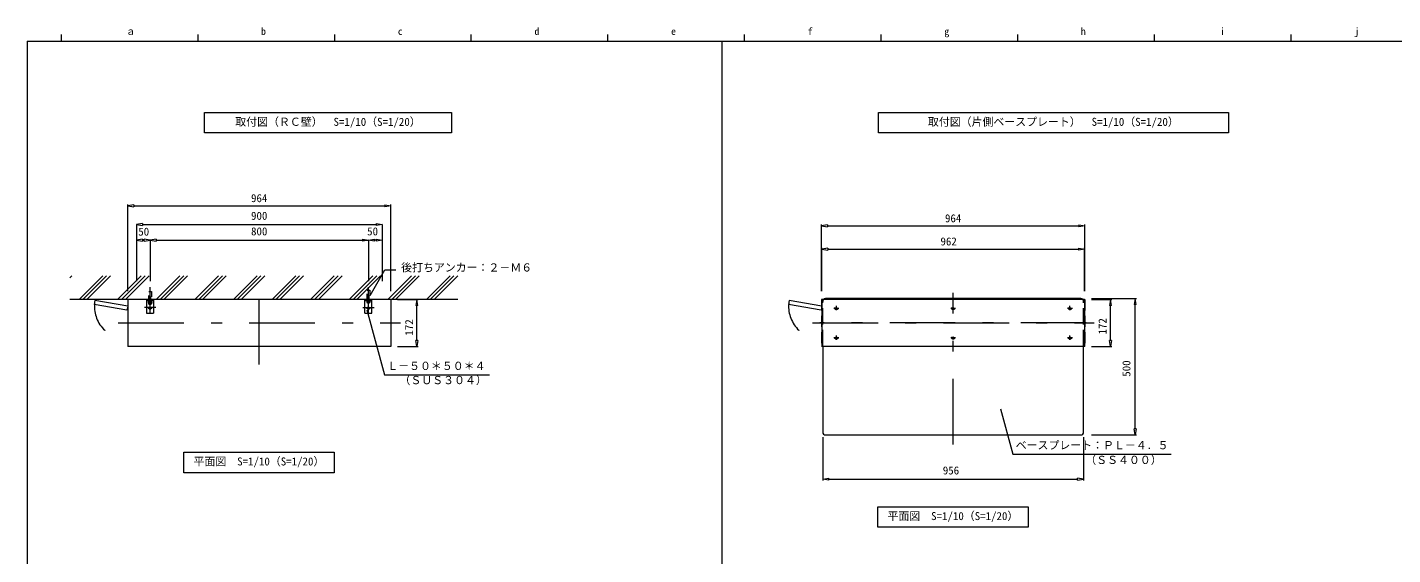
# Model space of a CAD drawing. Units: millimetres on the paper, with parts at other scales. Extents: x -192 to 192, y -136 to 136.
# Drawn here: x -191.6 to 58.5, y 39.7 to 136.4 of the extents above; entities that cross this region are included whole.
import ezdxf
from ezdxf.enums import TextEntityAlignment as Align

# ---------------------------------------------------------------- set-up
doc = ezdxf.new("R2010")
doc.units = ezdxf.units.MM
for name, pattern in [('DASHED2', [3, 2, -1]), ('DASHED3', [4, 3, -1]), ('USER1', [3, 1, -2]), ('USER5', [24, 12, -5, 2, -5]), ('USER7', [25, 6, -5, 2, -5, 2, -5])]:
    doc.linetypes.add(name, pattern=pattern)
for name, color, linetype, lineweight in [('0-1_1-0', 7, 'Continuous', 18), ('0-3_1-2', 7, 'USER5', 9), ('0-4_1-4', 4, 'USER1', 18), ('0-5_1-5', 7, 'USER1', 18), ('0-8_1-A', 4, 'Continuous', 18), ('0-9_1-B', 5, 'USER5', 18), ('0-A_1-E', 3, 'Continuous', 18), ('0-B_1-F', 4, 'Continuous', 5), ('0-C_2-4', 7, 'Continuous', 18), ('0-D_2-5', 7, 'USER5', 9), ('0-E_2-7', 7, 'Continuous', 18), ('0-F_2-8', 6, 'Continuous', 18), ('F-4', 7, 'Continuous', 18), ('F-E', 3, 'Continuous', 18)]:
    doc.layers.add(name, color=color, linetype=linetype, lineweight=lineweight)
doc.layers.add('F-0', color=7, linetype='Continuous')
doc.styles.add('ＭＳ ゴシック', font='')
doc.styles.get('ＭＳ ゴシック').set_extended_font_data('MS Gothic')

msp = doc.modelspace()

# ---------------------------------------------------------------- linework, layer by layer
at = {"layer": '0-1_1-0', "linetype": 'DASHED3'}
for p, q in [((-45.884, 77.946), (-45.884, 86.196)), ((1.916, 77.946), (1.916, 86.196))]:
    msp.add_line(p, q, dxfattribs=at)
at = {"layer": '0-1_1-0'}
for p, q in [((1.416, 86.696), (-45.384, 86.696)), ((-45.884, 77.946), (-45.884, 62.196)), ((1.916, 62.196), (1.916, 77.946)), ((-45.384, 61.696), (1.416, 61.696))]:
    msp.add_line(p, q, dxfattribs=at)
at = {"layer": '0-1_1-0', "linetype": 'DASHED2'}
for p, q in [((2.066, 86.546), (2.116, 86.546)), ((2.116, 86.546), (2.116, 77.896)), ((2.116, 77.896), (-46.084, 77.896))]:
    msp.add_line(p, q, dxfattribs=at)
msp.add_lwpolyline([(-46.034, 86.546), (-46.084, 86.546), (-46.084, 77.896)], dxfattribs=at)
at = {"layer": '0-1_1-0', "linetype": 'DASHED3'}
for centre, start, end in [((-45.384, 86.196), 135.573, 180), ((1.416, 86.196), 0, 44.427)]:
    msp.add_arc(centre, 0.5, start, end, dxfattribs=at)
at = {"layer": '0-1_1-0'}
for centre, start, end in [((-45.384, 86.196), 90, 135.573), ((1.416, 86.196), 44.427, 90), ((-45.384, 62.196), 180, 270), ((1.416, 62.196), 270, 0)]:
    msp.add_arc(centre, 0.5, start, end, dxfattribs=at)
at = {"layer": '0-3_1-2'}
for p, q in [((-21.984, 59.971), (-21.984, 87.753)), ((-43.384, 84.564), (-43.384, 85.351)), ((-0.584, 84.564), (-0.584, 85.351)), ((-43.838, 84.946), (-42.948, 84.946)), ((-22.438, 84.946), (-21.548, 84.946)), ((-1.038, 84.946), (-0.148, 84.946)), ((2.386, 82.246), (-46.42, 82.246)), ((-43.838, 79.546), (-42.948, 79.546)), ((-43.384, 79.164), (-43.384, 79.951)), ((-22.438, 79.546), (-21.548, 79.546)), ((-1.038, 79.546), (-0.148, 79.546)), ((-0.584, 79.164), (-0.584, 79.951))]:
    msp.add_line(p, q, dxfattribs=at)
at = {"layer": '0-4_1-4', "color": 5}
for p, q in [((-169.262, 86.083), (-169.262, 87.939)), ((-168.962, 86.083), (-168.962, 87.939)), ((-129.262, 86.346), (-129.262, 88.202)), ((-128.962, 86.346), (-128.962, 88.202))]:
    msp.add_line(p, q, dxfattribs=at)
at = {"layer": '0-4_1-4', "color": 7}
for p, q in [((-168.787, 86.083), (-169.437, 86.083)), ((-169.437, 86.083), (-169.437, 86.033)), ((-168.787, 86.033), (-169.437, 86.033)), ((-169.401, 85.958), (-169.401, 85.733)), ((-169.262, 85.708), (-169.262, 85.638)), ((-169.232, 85.608), (-169.262, 85.638)), ((-168.992, 85.608), (-169.232, 85.608)), ((-169.087, 85.958), (-169.137, 86.033)), ((-168.992, 85.608), (-168.962, 85.638)), ((-168.962, 85.708), (-168.962, 85.638)), ((-168.867, 85.708), (-168.823, 85.733)), ((-168.823, 85.958), (-168.823, 85.733)), ((-168.787, 86.083), (-168.787, 86.033)), ((-128.787, 86.346), (-129.437, 86.346)), ((-129.437, 86.346), (-129.437, 86.296)), ((-128.787, 86.296), (-129.437, 86.296)), ((-129.401, 86.221), (-129.401, 85.996)), ((-129.262, 85.971), (-129.262, 85.901)), ((-129.232, 85.871), (-129.262, 85.901)), ((-128.992, 85.871), (-129.232, 85.871)), ((-129.087, 86.221), (-129.137, 86.296)), ((-128.992, 85.871), (-128.962, 85.901)), ((-128.962, 85.971), (-128.962, 85.901)), ((-128.867, 85.971), (-128.823, 85.996)), ((-128.823, 86.221), (-128.823, 85.996)), ((-128.787, 86.346), (-128.787, 86.296))]:
    msp.add_line(p, q, dxfattribs=at)
at = {"layer": '0-4_1-4'}
for p, q in [((-169.274, 86.083), (-169.274, 86.033)), ((-169.264, 86.033), (-169.264, 85.958)), ((-169.262, 86.083), (-169.262, 85.708)), ((-169.262, 85.958), (-169.232, 85.941)), ((-169.262, 85.708), (-169.232, 85.725)), ((-168.962, 85.638), (-169.262, 85.638)), ((-169.256, 85.958), (-169.256, 85.733)), ((-169.232, 86.083), (-169.232, 85.708)), ((-169.232, 85.708), (-169.232, 85.608)), ((-168.992, 86.083), (-168.992, 85.708)), ((-168.992, 85.708), (-168.992, 85.608)), ((-168.968, 85.958), (-168.968, 85.733)), ((-168.962, 86.083), (-168.962, 85.708)), ((-168.959, 86.033), (-168.959, 85.958)), ((-168.949, 86.083), (-168.949, 86.033)), ((-129.274, 86.346), (-129.274, 86.296)), ((-129.264, 86.296), (-129.264, 86.221)), ((-129.262, 86.346), (-129.262, 85.971)), ((-129.262, 86.221), (-129.232, 86.204)), ((-129.262, 85.971), (-129.232, 85.989)), ((-128.962, 85.901), (-129.262, 85.901)), ((-129.256, 86.221), (-129.256, 85.996)), ((-129.232, 86.346), (-129.232, 85.971)), ((-129.232, 85.971), (-129.232, 85.871)), ((-128.992, 86.346), (-128.992, 85.971)), ((-128.992, 85.971), (-128.992, 85.871)), ((-128.968, 86.221), (-128.968, 85.996)), ((-128.962, 86.346), (-128.962, 85.971)), ((-128.959, 86.296), (-128.959, 86.221)), ((-128.949, 86.346), (-128.949, 86.296))]:
    msp.add_line(p, q, dxfattribs=at)
at = {"layer": '0-4_1-4', "color": 5}
for points in [[(-169.361, 86.283), (-169.361, 88.006), (-168.84, 88.006), (-168.84, 86.283)], [(-129.361, 86.546), (-129.361, 88.269), (-128.84, 88.269), (-128.84, 86.546)]]:
    msp.add_lwpolyline(points, close=True, dxfattribs=at)
at = {"layer": '0-4_1-4', "color": 7}
for points in [[(-168.807, 86.033), (-168.807, 85.958), (-169.417, 85.958), (-169.417, 86.033)], [(-168.867, 85.708), (-169.357, 85.708), (-169.401, 85.733)], [(-128.807, 86.296), (-128.807, 86.221), (-129.417, 86.221), (-129.417, 86.296)], [(-128.867, 85.971), (-129.357, 85.971), (-129.401, 85.996)]]:
    msp.add_lwpolyline(points, dxfattribs=at)
at = {"layer": '0-4_1-4'}
for points in [[(-168.962, 85.958), (-168.992, 85.941), (-169.232, 85.941)], [(-168.962, 85.708), (-168.992, 85.725), (-169.232, 85.725)], [(-128.962, 86.221), (-128.992, 86.204), (-129.232, 86.204)], [(-128.962, 85.971), (-128.992, 85.989), (-129.232, 85.989)]]:
    msp.add_lwpolyline(points, dxfattribs=at)
for centre, radius, start, end in [((-169.328, 85.839), 0.128, 244.37892, 304.38721), ((-169.112, 86.189), 0.478, 252.40987, 287.59013), ((-168.895, 85.839), 0.128, 235.61279, 295.62108), ((-129.328, 86.102), 0.128, 244.37892, 304.38721), ((-129.112, 86.452), 0.478, 252.40987, 287.59013), ((-128.895, 86.102), 0.128, 235.61279, 295.62108)]:
    msp.add_arc(centre, radius, start, end, dxfattribs=at)
at = {"layer": '0-5_1-5'}
for centre in [(-169.112, 85.046), (-129.112, 85.046), (-43.384, 84.946), (-21.984, 84.946), (-0.584, 84.946), (-43.384, 79.546), (-21.984, 79.546), (-0.584, 79.546)]:
    msp.add_circle(centre, 0.285, dxfattribs=at)
at = {"layer": '0-5_1-5', "linetype": 'Continuous'}
for centre in [(-169.112, 85.046), (-129.112, 85.046), (-43.384, 84.946), (-21.984, 84.946), (-0.584, 84.946), (-43.384, 79.546), (-21.984, 79.546), (-0.584, 79.546)]:
    msp.add_circle(centre, 0.125, dxfattribs=at)
at = {"layer": '0-8_1-A', "color": 5, "linetype": 'USER5'}
for p, q in [((-169.112, 86.083), (-169.112, 88.811)), ((-129.112, 86.083), (-129.112, 88.811)), ((-169.112, 84.161), (-169.112, 86.083)), ((-129.112, 84.161), (-129.112, 86.083))]:
    msp.add_line(p, q, dxfattribs=at)
at = {"layer": '0-8_1-A'}
for p, q in [((-169.737, 86.546), (-169.737, 84.046)), ((-169.737, 86.546), (-168.487, 86.546)), ((-169.737, 86.346), (-168.487, 86.346)), ((-168.487, 86.546), (-168.487, 84.046)), ((-129.737, 86.546), (-128.487, 86.546)), ((-129.737, 84.046), (-129.737, 86.546)), ((-129.737, 86.346), (-128.487, 86.346)), ((-128.487, 84.046), (-128.487, 86.546)), ((-169.737, 84.046), (-168.487, 84.046)), ((-129.737, 84.046), (-128.487, 84.046))]:
    msp.add_line(p, q, dxfattribs=at)
at = {"layer": '0-9_1-B'}
for p, q in [((-168.075, 85.046), (-170.149, 85.046)), ((-130.149, 85.046), (-128.075, 85.046))]:
    msp.add_line(p, q, dxfattribs=at)
at = {"layer": '0-A_1-E'}
msp.add_line((-112.732, 86.546), (-183.79, 86.546), dxfattribs=at)
at = {"layer": '0-B_1-F'}
for p, q in [((-183.79, 90.53), (-183.443, 90.878)), ((-182.117, 86.546), (-177.786, 90.878)), ((-181.41, 86.546), (-177.079, 90.878)), ((-180.703, 86.546), (-176.372, 90.878)), ((-175.046, 86.546), (-170.715, 90.878)), ((-174.339, 86.546), (-170.008, 90.878)), ((-173.632, 86.546), (-169.301, 90.878)), ((-167.975, 86.546), (-163.644, 90.878)), ((-167.268, 86.546), (-162.937, 90.878)), ((-166.561, 86.546), (-162.229, 90.878)), ((-160.904, 86.546), (-156.573, 90.878)), ((-160.197, 86.546), (-155.866, 90.878)), ((-159.49, 86.546), (-155.158, 90.878)), ((-153.833, 86.546), (-149.502, 90.878)), ((-153.126, 86.546), (-148.794, 90.878)), ((-152.419, 86.546), (-148.087, 90.878)), ((-146.762, 86.546), (-142.43, 90.878)), ((-146.055, 86.546), (-141.723, 90.878)), ((-145.348, 86.546), (-141.016, 90.878)), ((-139.691, 86.546), (-135.359, 90.878)), ((-138.984, 86.546), (-134.652, 90.878)), ((-138.277, 86.546), (-133.945, 90.878)), ((-132.62, 86.546), (-128.288, 90.878)), ((-131.913, 86.546), (-127.581, 90.878)), ((-131.206, 86.546), (-126.874, 90.878)), ((-125.549, 86.546), (-121.217, 90.878)), ((-124.842, 86.546), (-120.51, 90.878)), ((-124.135, 86.546), (-119.803, 90.878)), ((-118.478, 86.546), (-114.146, 90.878)), ((-117.771, 86.546), (-113.439, 90.878)), ((-117.063, 86.546), (-112.732, 90.878))]:
    msp.add_line(p, q, dxfattribs=at)
at = {"layer": '0-C_2-4'}
for p, q in [((-179.219, 86.356), (-179.349, 85.617)), ((-173.342, 84.558), (-179.349, 85.617)), ((-173.212, 85.296), (-179.219, 86.356)), ((-173.212, 85.296), (-173.342, 84.558)), ((-173.212, 86.546), (-173.212, 77.946)), ((-125.012, 86.546), (-173.212, 86.546)), ((-52.041, 86.356), (-52.172, 85.617)), ((-46.164, 84.558), (-52.172, 85.617)), ((-46.034, 85.296), (-52.041, 86.356)), ((-46.034, 85.296), (-46.164, 84.558)), ((-46.034, 86.546), (-46.034, 77.946)), ((2.066, 86.546), (-46.034, 86.546)), ((2.066, 86.546), (2.066, 77.946)), ((2.066, 77.946), (-46.034, 77.946))]:
    msp.add_line(p, q, dxfattribs=at)
msp.add_lwpolyline([(-125.012, 86.546), (-125.012, 77.946), (-173.212, 77.946)], dxfattribs=at)
at = {"layer": '0-D_2-5'}
for p, q in [((-149.112, 74.612), (-149.112, 91.035)), ((-174.93, 82.246), (-123.247, 82.246)), ((-47.752, 82.246), (3.831, 82.246))]:
    msp.add_line(p, q, dxfattribs=at)
at = {"layer": '0-E_2-7', "color": 5}
for p, q in [((-13.288, 66.496), (-11.058, 58.173)), ((-11.058, 58.173), (17.957, 58.173))]:
    msp.add_line(p, q, dxfattribs=at)
for points in [[(-128.812, 87.271), (-126.08, 92.002), (-124.074, 92.002)], [(-129.373, 84.622), (-126.182, 72.713), (-106.922, 72.713)]]:
    msp.add_lwpolyline(points, dxfattribs=at)
at = {"layer": '0-F_2-8', "color": 5}
for p, q in [((-173.212, 88.057), (-173.212, 103.966)), ((-172.112, 103.716), (-126.112, 103.716)), ((-125.012, 88.057), (-125.012, 103.966)), ((-171.612, 100.279), (-171.612, 89.889)), ((-170.512, 100.279), (-127.712, 100.279)), ((-126.612, 100.279), (-126.612, 89.889)), ((-46.084, 88.057), (-46.084, 100.279)), ((2.116, 88.057), (2.116, 100.279)), ((-44.984, 100.029), (1.016, 100.029)), ((-170.512, 97.427), (-170.212, 97.427)), ((-169.112, 97.427), (-169.112, 89.889)), ((-168.012, 97.427), (-129.112, 97.427)), ((-129.112, 97.427), (-129.112, 89.889)), ((-127.712, 97.427), (-128.012, 97.427)), ((-46.034, 88.057), (-46.034, 96.035)), ((-44.934, 95.785), (0.966, 95.785)), ((2.066, 88.057), (2.066, 96.035)), ((-123.751, 86.546), (-119.982, 86.546)), ((-120.232, 79.046), (-120.232, 85.446)), ((3.327, 86.696), (11.6, 86.696)), ((3.327, 86.546), (7.096, 86.546)), ((6.846, 79.046), (6.846, 85.446)), ((11.35, 62.796), (11.35, 85.596)), ((-123.751, 77.946), (-119.982, 77.946)), ((3.327, 77.946), (7.096, 77.946)), ((-45.884, 61.322), (-45.884, 53.344)), ((1.916, 61.322), (1.916, 53.344)), ((3.327, 61.696), (11.6, 61.696)), ((-44.784, 53.594), (0.816, 53.594))]:
    msp.add_line(p, q, dxfattribs=at)
at = {"layer": '0-F_2-8'}
for p, q in [((-172.112, 103.9), (-173.212, 103.716)), ((-173.212, 103.716), (-172.112, 103.533)), ((-172.112, 103.9), (-172.112, 103.533)), ((-126.112, 103.9), (-125.012, 103.716)), ((-126.112, 103.9), (-126.112, 103.533)), ((-125.012, 103.716), (-126.112, 103.533)), ((-170.512, 100.463), (-171.612, 100.279)), ((-171.612, 100.279), (-170.512, 100.096)), ((-170.512, 100.463), (-170.512, 100.096)), ((-127.712, 100.463), (-126.612, 100.279)), ((-127.712, 100.463), (-127.712, 100.096)), ((-126.612, 100.279), (-127.712, 100.096)), ((-44.984, 100.213), (-46.084, 100.029)), ((-44.984, 100.213), (-44.984, 99.846)), ((1.016, 100.213), (2.116, 100.029)), ((1.016, 100.213), (1.016, 99.846)), ((-170.512, 97.61), (-171.612, 97.427)), ((-170.512, 97.61), (-170.512, 97.244)), ((-170.212, 97.244), (-170.212, 97.61)), ((-169.112, 97.427), (-170.212, 97.61)), ((-168.012, 97.61), (-169.112, 97.427)), ((-168.012, 97.61), (-168.012, 97.244)), ((-130.212, 97.61), (-129.112, 97.427)), ((-130.212, 97.61), (-130.212, 97.244)), ((-129.112, 97.427), (-128.012, 97.61)), ((-128.012, 97.244), (-128.012, 97.61)), ((-127.712, 97.61), (-126.612, 97.427)), ((-127.712, 97.61), (-127.712, 97.244)), ((-46.084, 100.029), (-44.984, 99.846)), ((2.116, 100.029), (1.016, 99.846)), ((-171.612, 97.427), (-170.512, 97.244)), ((-170.212, 97.244), (-169.112, 97.427)), ((-169.112, 97.427), (-168.012, 97.244)), ((-129.112, 97.427), (-130.212, 97.244)), ((-128.012, 97.244), (-129.112, 97.427)), ((-126.612, 97.427), (-127.712, 97.244)), ((-44.934, 95.968), (-46.034, 95.785)), ((-46.034, 95.785), (-44.934, 95.601)), ((-44.934, 95.968), (-44.934, 95.601)), ((0.966, 95.968), (2.066, 95.785)), ((0.966, 95.968), (0.966, 95.601)), ((2.066, 95.785), (0.966, 95.601)), ((-120.232, 86.546), (-120.416, 85.446)), ((-120.049, 85.446), (-120.416, 85.446)), ((-120.049, 85.446), (-120.232, 86.546)), ((6.846, 86.546), (6.662, 85.446)), ((7.029, 85.446), (6.662, 85.446)), ((7.029, 85.446), (6.846, 86.546)), ((11.35, 86.696), (11.166, 85.596)), ((11.533, 85.596), (11.166, 85.596)), ((11.533, 85.596), (11.35, 86.696)), ((-120.049, 79.046), (-120.416, 79.046)), ((-120.232, 77.946), (-120.416, 79.046)), ((-120.049, 79.046), (-120.232, 77.946)), ((7.029, 79.046), (6.662, 79.046)), ((6.846, 77.946), (6.662, 79.046)), ((7.029, 79.046), (6.846, 77.946)), ((11.533, 62.796), (11.166, 62.796)), ((11.35, 61.696), (11.166, 62.796)), ((11.533, 62.796), (11.35, 61.696)), ((-45.884, 53.594), (-44.784, 53.777)), ((-44.784, 53.411), (-45.884, 53.594)), ((-44.784, 53.411), (-44.784, 53.777)), ((0.816, 53.411), (0.816, 53.777)), ((1.916, 53.594), (0.816, 53.777)), ((0.816, 53.411), (1.916, 53.594))]:
    msp.add_line(p, q, dxfattribs=at)
at = {"layer": '0-F_2-8', "color": 5, "linetype": 'USER7'}
for centre in [(-173.212, 85.296), (-46.034, 85.296)]:
    msp.add_arc(centre, 6.1, 170, 270, dxfattribs=at)
at = {"layer": 'F-4'}
for p, q in [((-185.34, 133.876), (-185.34, 135.127)), ((-160.312, 133.876), (-160.312, 135.127)), ((-135.285, 133.876), (-135.285, 135.127)), ((-110.257, 133.876), (-110.257, 135.127)), ((-85.23, 133.876), (-85.23, 135.127)), ((-60.202, 133.876), (-60.202, 135.127)), ((-35.175, 133.876), (-35.175, 135.127)), ((-10.147, 133.876), (-10.147, 135.127)), ((14.88, 133.876), (14.88, 135.127)), ((39.908, 133.876), (39.908, 135.127)), ((-191.597, 133.876), (190.073, 133.876)), ((-64.374, 133.876), (-64.374, -116.399))]:
    msp.add_line(p, q, dxfattribs=at)
msp.add_lwpolyline([(-191.597, 133.876), (-191.597, -136.421), (190.073, -136.421)], dxfattribs=at)
at = {"layer": 'F-E'}
for p, q in [((-159.117, 117.064), (-159.117, 120.802)), ((-35.692, 117.064), (-35.692, 120.802)), ((-162.939, 58.549), (-135.356, 58.549)), ((-162.939, 54.783), (-162.939, 58.549)), ((-135.356, 58.549), (-135.356, 54.783)), ((-135.356, 54.783), (-162.939, 54.783)), ((-35.811, 48.539), (-8.228, 48.539)), ((-35.811, 44.772), (-35.811, 48.539)), ((-8.228, 48.539), (-8.228, 44.772)), ((-8.228, 44.772), (-35.811, 44.772))]:
    msp.add_line(p, q, dxfattribs=at)
for points in [[(-159.117, 120.802), (-113.874, 120.802), (-113.874, 117.064), (-159.117, 117.064)], [(-35.692, 120.802), (28.459, 120.802), (28.459, 117.064), (-35.692, 117.064)]]:
    msp.add_lwpolyline(points, dxfattribs=at)

# ---------------------------------------------------------------- texts
at = {"layer": '0-E_2-7', "style": 'ＭＳ ゴシック'}
for s, p in [('後打ちアンカー：２－Ｍ６', (-123.109, 91.222)), ('Ｌ－５０＊５０＊４', (-125.653, 73.179)), ('（ＳＵＳ３０４）', (-123.42, 70.572)), ('ベースプレート：ＰＬ－４．５', (-10.529, 58.639)), ('（ＳＳ４００）', (2.211, 55.941))]:
    msp.add_text(s, height=1.466, dxfattribs=at).set_placement(p, align=Align.BOTTOM_LEFT)
at = {"layer": '0-F_2-8', "color": 7, "style": 'ＭＳ ゴシック'}
for s, p in [('964', (-150.612, 103.943)), ('900', (-150.612, 100.707)), ('964', (-23.484, 100.256)), ('50', (-171.27, 97.805)), ('800', (-150.612, 97.855)), ('50', (-129.341, 97.855)), ('962', (-24.311, 96.011)), ('956', (-23.884, 54.022))]:
    msp.add_text(s, height=1.466, dxfattribs=at).set_placement(p, align=Align.BOTTOM_LEFT)
for s, p in [('172', (-120.483, 79.919)), ('172', (6.55, 80.122)), ('500', (10.922, 72.383))]:
    msp.add_text(s, height=1.466, rotation=90, dxfattribs=at).set_placement(p, align=Align.BOTTOM_LEFT)
at = {"layer": 'F-0', "style": 'ＭＳ ゴシック'}
for s, p in [('取付図（ＲＣ壁）\u3000S=1/10（S=1/20）', (-153.495, 117.933)), ('取付図（片側ベースプレート）\u3000S=1/10（S=1/20）', (-26.617, 117.933)), ('平面図\u3000S=1/10（S=1/20）', (-161.147, 55.666)), ('平面図\u3000S=1/10（S=1/20）', (-34.019, 45.656))]:
    msp.add_text(s, height=1.466, dxfattribs=at).set_placement(p, align=Align.BOTTOM_LEFT)
at = {"layer": 'F-4', "style": 'ＭＳ ゴシック'}
for s, p in [('ａ', (-173.567, 134.645)), ('c', (-123.721, 134.644)), ('d', (-98.695, 134.644)), ('e', (-73.667, 134.644)), ('f', (-48.632, 134.644)), ('g', (-23.604, 134.644)), ('h', (1.401, 134.644)), ('i', (26.916, 134.644)), ('j', (51.528, 134.644))]:
    msp.add_text(s, height=1.32, dxfattribs=at).set_placement(p, align=Align.BOTTOM_LEFT)
msp.add_text('b', height=1.32, rotation=0.001, dxfattribs=at).set_placement((-148.776, 134.644), align=Align.BOTTOM_LEFT)

doc.saveas('drawing.dxf')
